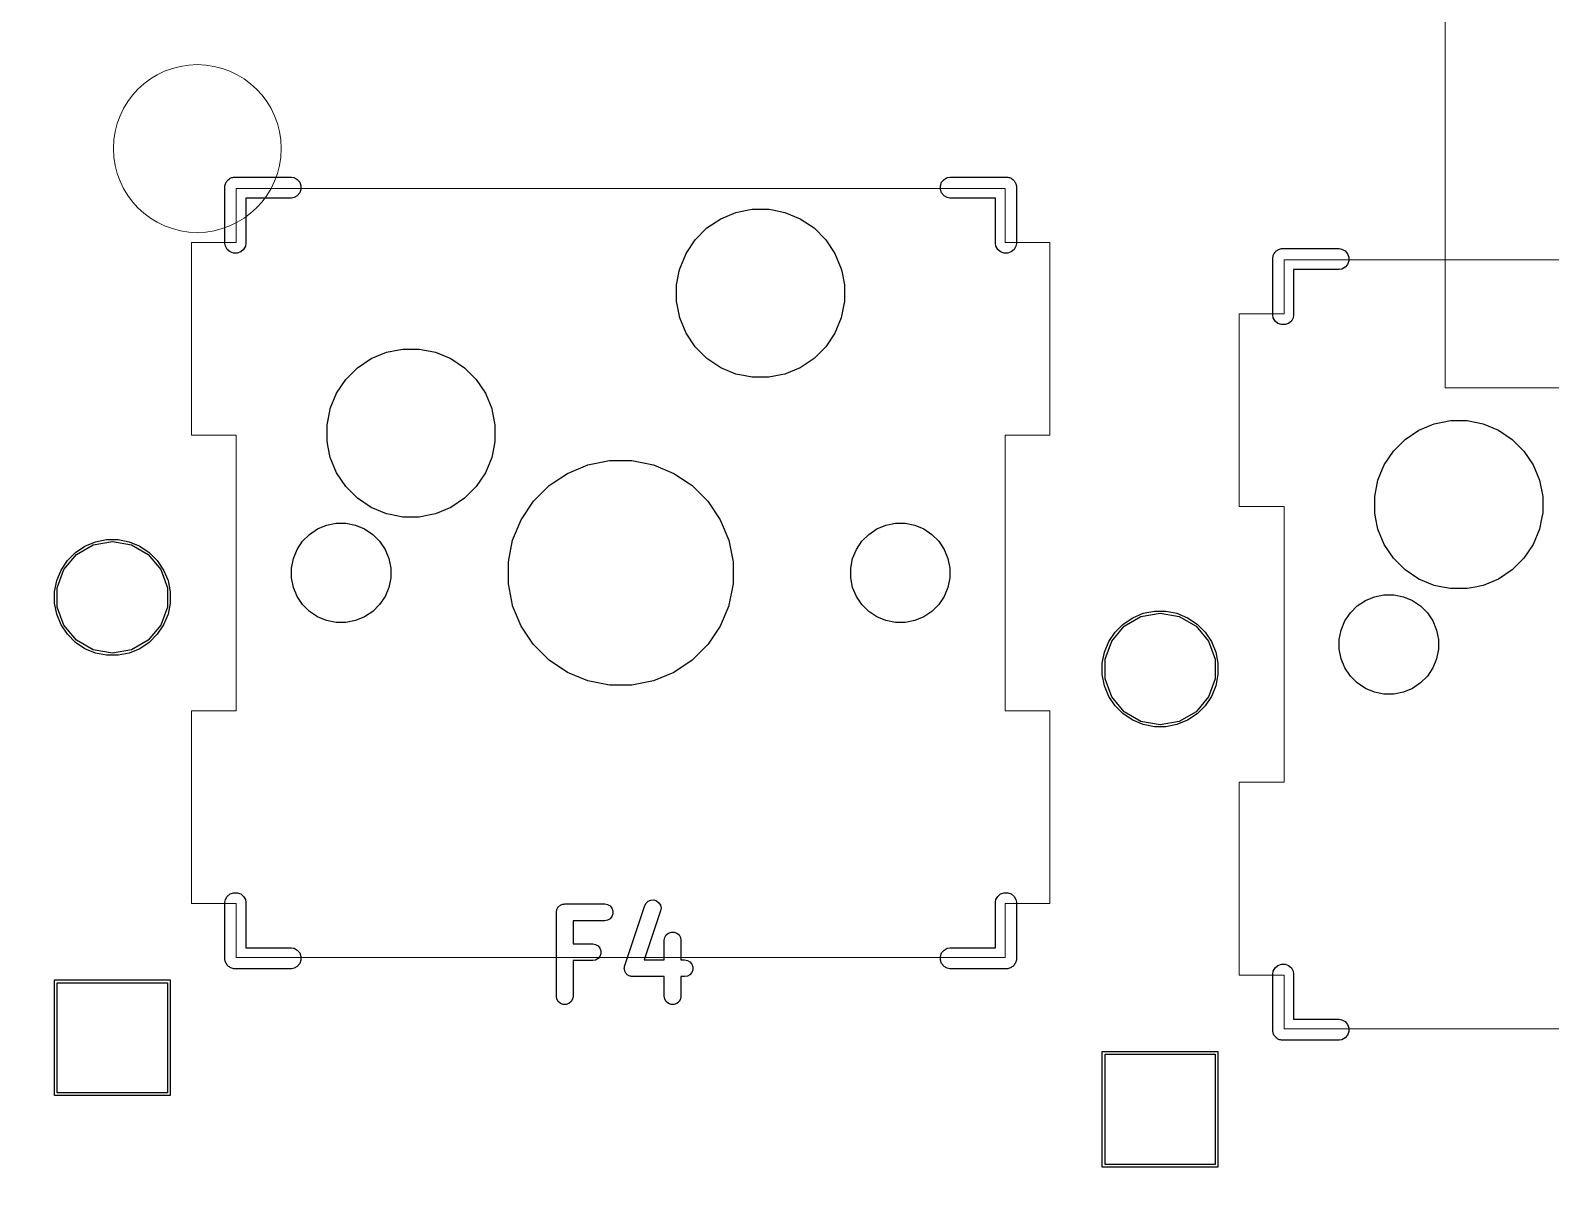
# Model space of a CAD drawing. Header units: millimetres. Extents: x 13 to 222, y -3 to 195.
# Drawn here: x 108.57 to 136.2, y 146.2 to 167.25 of the extents above; entities that cross this region are included whole.
import ezdxf

# ---------------------------------------------------------------- set-up
doc = ezdxf.new("R2010")
doc.units = ezdxf.units.MM
doc.header["$MEASUREMENT"] = 0
doc.layers.add('Ergodox plate', color=7, linetype='Continuous', lineweight=0, true_color=0xf6921e)
doc.layers.add('Orig switch cut', color=7, linetype='Continuous', lineweight=0, true_color=0xde3535)
doc.layers.add('Mask', color=134, linetype='Continuous')
doc.layers.add('Silk', color=142, linetype='Continuous')

msp = doc.modelspace()

# ---------------------------------------------------------------- linework, layer by layer
at = {"layer": 'Ergodox plate'}
msp.add_lwpolyline([(22.011, 178.874), (125.882, 178.874), (139.761, 173.761), (140.548, 173.761), (140.548, 172.26), (137.277, 172.26), (137.277, 168.717), (134.28, 168.717), (134.281, 160.758), (137.277, 160.76), (137.277, 158.76), (150.048, 158.76), (150.048, 161.803), (153.043, 161.801), (153.044, 169.76), (150.048, 169.76), (150.048, 172.26), (146.548, 172.26), (146.548, 173.761), (147.105, 173.761), (160.984, 178.874), (169.097, 178.874, -0.414214), (176.097, 171.874), (176.097, 92.985, 0.291482)], format="xyb", dxfattribs=at)
msp.add_circle((111.607, 165.107), 1.524, dxfattribs=at)
at = {"layer": 'Mask', "linetype": 'Continuous'}
for p, q in [((120.867, 163.664), (121.117, 163.831)), ((121.117, 163.831), (121.395, 163.946)), ((121.395, 163.946), (121.622, 163.991)), ((121.622, 163.991), (121.69, 164.005)), ((121.69, 164.005), (121.99, 164.005)), ((121.99, 164.005), (122.058, 163.991)), ((122.058, 163.991), (122.285, 163.946)), ((122.285, 163.946), (122.563, 163.831)), ((122.563, 163.831), (122.813, 163.664)), ((120.655, 163.451), (120.867, 163.664)), ((122.813, 163.664), (123.025, 163.451)), ((120.488, 163.201), (120.655, 163.451)), ((123.025, 163.451), (123.192, 163.201)), ((120.373, 162.924), (120.488, 163.201)), ((123.192, 163.201), (123.307, 162.924)), ((120.314, 162.629), (120.363, 162.877)), ((120.363, 162.877), (120.373, 162.924)), ((123.307, 162.924), (123.317, 162.877)), ((123.317, 162.877), (123.366, 162.629)), ((120.314, 162.328), (120.314, 162.629)), ((123.366, 162.629), (123.366, 162.328)), ((120.325, 162.271), (120.314, 162.328)), ((120.373, 162.033), (120.325, 162.271)), ((123.355, 162.271), (123.307, 162.033)), ((123.366, 162.328), (123.355, 162.271)), ((120.488, 161.756), (120.373, 162.033)), ((123.307, 162.033), (123.192, 161.756)), ((120.655, 161.506), (120.488, 161.756)), ((123.192, 161.756), (123.025, 161.506)), ((114.767, 161.291), (115.045, 161.406)), ((115.045, 161.406), (115.272, 161.451)), ((115.272, 161.451), (115.34, 161.465)), ((115.34, 161.465), (115.64, 161.465)), ((115.64, 161.465), (115.708, 161.451)), ((115.708, 161.451), (115.935, 161.406)), ((115.935, 161.406), (116.213, 161.291)), ((120.867, 161.293), (120.655, 161.506)), ((123.025, 161.506), (122.813, 161.293)), ((114.305, 160.911), (114.517, 161.124)), ((114.517, 161.124), (114.767, 161.291)), ((116.213, 161.291), (116.463, 161.124)), ((116.463, 161.124), (116.675, 160.911)), ((121.117, 161.126), (120.867, 161.293)), ((121.395, 161.011), (121.117, 161.126)), ((122.563, 161.126), (122.285, 161.011)), ((122.813, 161.293), (122.563, 161.126)), ((114.138, 160.661), (114.305, 160.911)), ((116.675, 160.911), (116.842, 160.661)), ((121.462, 160.998), (121.395, 161.011)), ((121.69, 160.953), (121.462, 160.998)), ((121.99, 160.953), (121.69, 160.953)), ((122.218, 160.998), (121.99, 160.953)), ((122.285, 161.011), (122.218, 160.998)), ((114.023, 160.384), (114.138, 160.661)), ((116.842, 160.661), (116.957, 160.384)), ((113.964, 160.089), (114.013, 160.337)), ((114.013, 160.337), (114.023, 160.384)), ((116.957, 160.384), (116.967, 160.337)), ((116.967, 160.337), (117.016, 160.089)), ((113.964, 159.788), (113.964, 160.089)), ((117.016, 160.089), (117.016, 159.788)), ((133.555, 159.824), (133.805, 159.991)), ((133.805, 159.991), (134.083, 160.106)), ((134.083, 160.106), (134.23, 160.135)), ((134.23, 160.135), (134.377, 160.165)), ((134.377, 160.165), (134.678, 160.165)), ((134.678, 160.165), (134.825, 160.135)), ((134.825, 160.135), (134.973, 160.106)), ((134.973, 160.106), (135.251, 159.991)), ((135.251, 159.991), (135.501, 159.824)), ((113.985, 159.682), (113.964, 159.788)), ((114.023, 159.493), (113.985, 159.682)), ((116.995, 159.682), (116.957, 159.493)), ((117.016, 159.788), (116.995, 159.682)), ((133.342, 159.611), (133.555, 159.824)), ((135.501, 159.824), (135.713, 159.611)), ((114.138, 159.216), (114.023, 159.493)), ((116.957, 159.493), (116.842, 159.216)), ((118.705, 159.361), (119.099, 159.44)), ((119.099, 159.44), (119.501, 159.44)), ((119.501, 159.44), (119.895, 159.361)), ((133.175, 159.361), (133.342, 159.611)), ((135.713, 159.611), (135.88, 159.361)), ((114.305, 158.966), (114.138, 159.216)), ((116.842, 159.216), (116.675, 158.966)), ((118.076, 159.035), (118.333, 159.207)), ((118.333, 159.207), (118.705, 159.361)), ((118.705, 159.361), (118.705, 159.361)), ((118.705, 159.361), (118.705, 159.361)), ((119.895, 159.361), (119.895, 159.361)), ((119.895, 159.361), (119.895, 159.361)), ((119.895, 159.361), (120.267, 159.207)), ((120.267, 159.207), (120.524, 159.035)), ((133.06, 159.084), (133.102, 159.184)), ((133.102, 159.184), (133.175, 159.361)), ((135.88, 159.361), (135.954, 159.184)), ((135.954, 159.184), (135.995, 159.084)), ((114.517, 158.753), (114.305, 158.966)), ((116.675, 158.966), (116.463, 158.753)), ((117.715, 158.7), (117.999, 158.984)), ((117.999, 158.984), (118.076, 159.035)), ((120.524, 159.035), (120.601, 158.984)), ((120.601, 158.984), (120.885, 158.7)), ((133.002, 158.789), (133.06, 159.084)), ((135.995, 159.084), (136.054, 158.789)), ((114.767, 158.586), (114.517, 158.753)), ((115.045, 158.471), (114.767, 158.586)), ((116.213, 158.586), (115.935, 158.471)), ((116.463, 158.753), (116.213, 158.586)), ((117.491, 158.365), (117.715, 158.7)), ((117.715, 158.7), (117.715, 158.7)), ((120.885, 158.7), (120.885, 158.7)), ((120.885, 158.7), (121.109, 158.365)), ((133.002, 158.488), (133.002, 158.789)), ((136.054, 158.789), (136.054, 158.488)), ((113.957, 158.265), (114.131, 158.3)), ((114.131, 158.3), (114.309, 158.3)), ((114.309, 158.3), (114.483, 158.265)), ((115.112, 158.458), (115.045, 158.471)), ((115.34, 158.413), (115.112, 158.458)), ((115.64, 158.413), (115.34, 158.413)), ((115.868, 158.458), (115.64, 158.413)), ((115.935, 158.471), (115.868, 158.458)), ((117.337, 157.994), (117.491, 158.365)), ((121.109, 158.365), (121.263, 157.994)), ((124.117, 158.265), (124.291, 158.3)), ((124.291, 158.3), (124.469, 158.3)), ((124.469, 158.3), (124.643, 158.265)), ((133.017, 158.413), (133.002, 158.488)), ((133.06, 158.193), (133.017, 158.413)), ((136.039, 158.413), (135.995, 158.193)), ((136.054, 158.488), (136.039, 158.413)), ((109.757, 157.964), (109.96, 158.005)), ((109.96, 158.005), (110.167, 158.005)), ((110.167, 158.005), (110.371, 157.964)), ((113.52, 157.973), (113.646, 158.098)), ((113.646, 158.098), (113.793, 158.197)), ((113.793, 158.197), (113.957, 158.265)), ((114.483, 158.265), (114.647, 158.197)), ((114.647, 158.197), (114.794, 158.098)), ((114.794, 158.098), (114.92, 157.973)), ((123.68, 157.973), (123.806, 158.098)), ((123.806, 158.098), (123.953, 158.197)), ((123.953, 158.197), (124.117, 158.265)), ((124.643, 158.265), (124.807, 158.197)), ((124.807, 158.197), (124.954, 158.098)), ((124.954, 158.098), (125.08, 157.973)), ((133.175, 157.916), (133.06, 158.193)), ((135.995, 158.193), (135.88, 157.916)), ((109.248, 157.624), (109.394, 157.77)), ((109.394, 157.77), (109.566, 157.885)), ((109.566, 157.885), (109.757, 157.964)), ((110.371, 157.964), (110.562, 157.885)), ((110.562, 157.885), (110.734, 157.77)), ((110.734, 157.77), (110.88, 157.624)), ((113.354, 157.661), (113.422, 157.825)), ((113.422, 157.825), (113.52, 157.973)), ((114.92, 157.973), (115.018, 157.825)), ((115.018, 157.825), (115.086, 157.661)), ((117.259, 157.6), (117.337, 157.994)), ((117.337, 157.994), (117.337, 157.994)), ((121.263, 157.994), (121.263, 157.994)), ((121.263, 157.994), (121.341, 157.6)), ((123.514, 157.661), (123.582, 157.825)), ((123.582, 157.825), (123.68, 157.973)), ((125.08, 157.973), (125.178, 157.825)), ((125.178, 157.825), (125.246, 157.661)), ((133.342, 157.666), (133.175, 157.916)), ((135.88, 157.916), (135.713, 157.666)), ((109.053, 157.26), (109.133, 157.451)), ((109.133, 157.451), (109.248, 157.624)), ((110.88, 157.624), (110.995, 157.451)), ((110.995, 157.451), (111.075, 157.26)), ((113.319, 157.487), (113.354, 157.661)), ((113.319, 157.31), (113.319, 157.487)), ((115.086, 157.661), (115.121, 157.487)), ((115.121, 157.487), (115.121, 157.31)), ((117.259, 157.198), (117.259, 157.6)), ((121.341, 157.6), (121.341, 157.198)), ((123.479, 157.487), (123.514, 157.661)), ((123.479, 157.31), (123.479, 157.487)), ((125.246, 157.661), (125.281, 157.487)), ((125.281, 157.487), (125.281, 157.31)), ((133.555, 157.453), (133.342, 157.666)), ((133.805, 157.286), (133.555, 157.453)), ((135.501, 157.453), (135.251, 157.286)), ((135.713, 157.666), (135.501, 157.453)), ((109.013, 157.057), (109.053, 157.26)), ((111.075, 157.26), (111.115, 157.057)), ((113.354, 157.136), (113.319, 157.31)), ((115.121, 157.31), (115.086, 157.136)), ((117.336, 156.811), (117.259, 157.198)), ((121.341, 157.198), (121.264, 156.811)), ((123.514, 157.136), (123.479, 157.31)), ((125.281, 157.31), (125.246, 157.136)), ((134.083, 157.171), (133.805, 157.286)), ((134.23, 157.142), (134.083, 157.171)), ((134.973, 157.171), (134.825, 157.142)), ((135.251, 157.286), (134.973, 157.171)), ((109.013, 156.85), (109.013, 157.057)), ((111.115, 157.057), (111.115, 156.85)), ((113.422, 156.972), (113.354, 157.136)), ((113.52, 156.824), (113.422, 156.972)), ((115.018, 156.972), (114.92, 156.824)), ((115.086, 157.136), (115.018, 156.972)), ((123.582, 156.972), (123.514, 157.136)), ((123.68, 156.824), (123.582, 156.972)), ((125.178, 156.972), (125.08, 156.824)), ((125.246, 157.136), (125.178, 156.972)), ((132.683, 156.798), (132.831, 156.897)), ((132.831, 156.897), (132.995, 156.965)), ((132.995, 156.965), (133.169, 157)), ((133.169, 157), (133.346, 157)), ((133.346, 157), (133.521, 156.965)), ((133.521, 156.965), (133.685, 156.897)), ((133.685, 156.897), (133.832, 156.798)), ((134.377, 157.113), (134.23, 157.142)), ((134.678, 157.113), (134.377, 157.113)), ((134.825, 157.142), (134.678, 157.113)), ((109.053, 156.647), (109.013, 156.85)), ((109.133, 156.456), (109.053, 156.647)), ((111.075, 156.647), (110.995, 156.456)), ((111.115, 156.85), (111.075, 156.647)), ((113.646, 156.699), (113.52, 156.824)), ((113.793, 156.6), (113.646, 156.699)), ((114.794, 156.699), (114.647, 156.6)), ((114.92, 156.824), (114.794, 156.699)), ((117.337, 156.803), (117.336, 156.811)), ((117.491, 156.432), (117.337, 156.803)), ((121.263, 156.803), (121.109, 156.432)), ((121.264, 156.811), (121.263, 156.803)), ((123.806, 156.699), (123.68, 156.824)), ((123.953, 156.6), (123.806, 156.699)), ((124.954, 156.699), (124.807, 156.6)), ((125.08, 156.824), (124.954, 156.699)), ((128.604, 156.585), (128.795, 156.664)), ((128.795, 156.664), (128.998, 156.705)), ((128.998, 156.705), (129.205, 156.705)), ((129.205, 156.705), (129.408, 156.664)), ((129.408, 156.664), (129.6, 156.585)), ((132.459, 156.525), (132.558, 156.673)), ((132.558, 156.673), (132.683, 156.798)), ((133.832, 156.798), (133.958, 156.673)), ((133.958, 156.673), (134.056, 156.525)), ((109.248, 156.284), (109.133, 156.456)), ((110.995, 156.456), (110.88, 156.284)), ((113.957, 156.532), (113.793, 156.6)), ((114.131, 156.498), (113.957, 156.532)), ((114.309, 156.498), (114.131, 156.498)), ((114.483, 156.532), (114.309, 156.498)), ((114.647, 156.6), (114.483, 156.532)), ((117.697, 156.124), (117.491, 156.432)), ((121.109, 156.432), (120.903, 156.124)), ((124.117, 156.532), (123.953, 156.6)), ((124.291, 156.498), (124.117, 156.532)), ((124.469, 156.498), (124.291, 156.498)), ((124.643, 156.532), (124.469, 156.498)), ((124.807, 156.6), (124.643, 156.532)), ((128.285, 156.324), (128.432, 156.47)), ((128.432, 156.47), (128.604, 156.585)), ((129.6, 156.585), (129.772, 156.47)), ((129.772, 156.47), (129.918, 156.324)), ((132.357, 156.187), (132.391, 156.361)), ((132.391, 156.361), (132.459, 156.525)), ((134.056, 156.525), (134.124, 156.361)), ((134.124, 156.361), (134.159, 156.187)), ((109.394, 156.137), (109.248, 156.284)), ((109.566, 156.022), (109.394, 156.137)), ((110.734, 156.137), (110.562, 156.022)), ((110.88, 156.284), (110.734, 156.137)), ((117.715, 156.097), (117.697, 156.124)), ((117.999, 155.813), (117.715, 156.097)), ((120.885, 156.097), (120.601, 155.813)), ((120.903, 156.124), (120.885, 156.097)), ((128.091, 155.96), (128.17, 156.151)), ((128.17, 156.151), (128.285, 156.324)), ((129.918, 156.324), (130.033, 156.151)), ((130.033, 156.151), (130.112, 155.96)), ((132.357, 156.01), (132.357, 156.187)), ((134.159, 156.187), (134.159, 156.01)), ((109.757, 155.943), (109.566, 156.022)), ((109.96, 155.903), (109.757, 155.943)), ((110.167, 155.903), (109.96, 155.903)), ((110.371, 155.943), (110.167, 155.903)), ((110.562, 156.022), (110.371, 155.943)), ((118.333, 155.59), (117.999, 155.813)), ((117.999, 155.813), (117.999, 155.813)), ((120.601, 155.813), (120.267, 155.59)), ((120.601, 155.813), (120.601, 155.813)), ((128.051, 155.757), (128.091, 155.96)), ((130.112, 155.96), (130.153, 155.757)), ((132.391, 155.836), (132.357, 156.01)), ((132.459, 155.672), (132.391, 155.836)), ((134.124, 155.836), (134.056, 155.672)), ((134.159, 156.01), (134.124, 155.836)), ((118.705, 155.436), (118.333, 155.59)), ((120.267, 155.59), (119.895, 155.436)), ((128.051, 155.55), (128.051, 155.757)), ((128.091, 155.347), (128.051, 155.55)), ((130.153, 155.55), (130.112, 155.347)), ((130.153, 155.757), (130.153, 155.55)), ((132.558, 155.524), (132.459, 155.672)), ((132.683, 155.399), (132.558, 155.524)), ((133.958, 155.524), (133.832, 155.399)), ((134.056, 155.672), (133.958, 155.524)), ((119.099, 155.358), (118.705, 155.436)), ((118.705, 155.436), (118.705, 155.436)), ((118.705, 155.436), (118.705, 155.436)), ((119.501, 155.358), (119.099, 155.358)), ((119.895, 155.436), (119.501, 155.358)), ((119.895, 155.436), (119.895, 155.436)), ((119.895, 155.436), (119.895, 155.436)), ((128.17, 155.156), (128.091, 155.347)), ((130.112, 155.347), (130.033, 155.156)), ((132.831, 155.3), (132.683, 155.399)), ((132.995, 155.232), (132.831, 155.3)), ((133.685, 155.3), (133.521, 155.232)), ((133.832, 155.399), (133.685, 155.3)), ((128.285, 154.984), (128.17, 155.156)), ((128.432, 154.837), (128.285, 154.984)), ((129.918, 154.984), (129.772, 154.837)), ((130.033, 155.156), (129.918, 154.984)), ((133.169, 155.198), (132.995, 155.232)), ((133.346, 155.198), (133.169, 155.198)), ((133.521, 155.232), (133.346, 155.198)), ((128.604, 154.722), (128.432, 154.837)), ((128.795, 154.643), (128.604, 154.722)), ((129.6, 154.722), (129.408, 154.643)), ((129.772, 154.837), (129.6, 154.722)), ((128.998, 154.603), (128.795, 154.643)), ((129.205, 154.603), (128.998, 154.603)), ((129.408, 154.643), (129.205, 154.603)), ((109.013, 147.903), (109.013, 150.005)), ((109.013, 150.005), (111.115, 150.005)), ((111.115, 150.005), (111.115, 147.903)), ((128.051, 146.603), (128.051, 148.705)), ((128.051, 148.705), (130.153, 148.705)), ((130.153, 148.705), (130.153, 146.603)), ((111.115, 147.903), (109.013, 147.903)), ((130.153, 146.603), (128.051, 146.603))]:
    msp.add_line(p, q, dxfattribs=at)
at = {"layer": 'Orig switch cut'}
for points in [[(126.285, 164.384), (126.285, 163.403), (127.098, 163.403), (127.098, 159.903), (126.285, 159.903), (126.285, 154.894), (127.098, 154.894), (127.098, 151.394), (126.285, 151.394), (126.285, 150.414), (112.315, 150.414), (112.315, 151.394), (111.502, 151.394), (111.502, 154.894), (112.315, 154.894), (112.315, 159.903), (111.502, 159.903), (111.502, 163.403), (112.315, 163.403), (112.315, 164.384)], [(145.323, 163.084), (145.323, 162.103), (146.136, 162.103), (146.136, 158.603), (145.323, 158.603), (145.323, 153.594), (146.136, 153.594), (146.136, 150.094), (145.323, 150.094), (145.323, 149.114), (131.353, 149.114), (131.353, 150.094), (130.54, 150.094), (130.54, 153.594), (131.353, 153.594), (131.353, 158.603), (130.54, 158.603), (130.54, 162.103), (131.353, 162.103), (131.353, 163.084)]]:
    msp.add_lwpolyline(points, close=True, dxfattribs=at)
at = {"layer": 'Silk', "linetype": 'Continuous'}
for p, q in [((112.11, 164.432), (112.115, 164.448)), ((112.11, 164.415), (112.11, 164.432)), ((112.11, 163.382), (112.11, 164.415)), ((112.11, 164.415), (112.11, 164.415)), ((112.115, 164.448), (112.118, 164.465)), ((112.118, 164.465), (112.127, 164.479)), ((112.127, 164.479), (112.132, 164.495)), ((112.132, 164.495), (112.143, 164.508)), ((112.143, 164.508), (112.152, 164.523)), ((112.152, 164.523), (112.165, 164.534)), ((112.165, 164.534), (112.176, 164.547)), ((112.176, 164.547), (112.19, 164.555)), ((112.19, 164.555), (112.203, 164.566)), ((112.203, 164.566), (112.219, 164.572)), ((112.219, 164.572), (112.234, 164.58)), ((112.234, 164.58), (112.251, 164.583)), ((112.251, 164.583), (112.266, 164.589)), ((112.266, 164.589), (112.283, 164.589)), ((112.283, 164.589), (112.283, 164.589)), ((112.283, 164.589), (113.317, 164.589)), ((113.317, 164.589), (113.366, 164.58)), ((113.366, 164.58), (113.424, 164.547)), ((113.424, 164.547), (113.468, 164.495)), ((113.468, 164.495), (113.49, 164.432)), ((113.49, 164.365), (113.468, 164.302)), ((113.49, 164.432), (113.49, 164.365)), ((125.11, 164.432), (125.132, 164.495)), ((125.11, 164.365), (125.11, 164.432)), ((125.132, 164.302), (125.11, 164.365)), ((125.132, 164.495), (125.176, 164.547)), ((125.176, 164.547), (125.234, 164.58)), ((125.234, 164.58), (125.283, 164.589)), ((125.283, 164.589), (126.317, 164.589)), ((126.317, 164.589), (126.334, 164.589)), ((126.317, 164.589), (126.317, 164.589)), ((126.334, 164.589), (126.349, 164.583)), ((126.349, 164.583), (126.366, 164.58)), ((126.366, 164.58), (126.381, 164.572)), ((126.381, 164.572), (126.397, 164.566)), ((126.397, 164.566), (126.41, 164.555)), ((126.41, 164.555), (126.424, 164.547)), ((126.424, 164.547), (126.435, 164.534)), ((126.435, 164.534), (126.448, 164.523)), ((126.448, 164.523), (126.457, 164.508)), ((126.457, 164.508), (126.468, 164.495)), ((126.468, 164.495), (126.473, 164.479)), ((126.473, 164.479), (126.482, 164.465)), ((126.482, 164.465), (126.485, 164.448)), ((126.485, 164.448), (126.49, 164.432)), ((126.49, 164.432), (126.49, 164.415)), ((126.49, 164.415), (126.491, 164.415)), ((126.491, 164.415), (126.491, 163.382)), ((113.317, 164.208), (112.491, 164.208)), ((112.491, 164.208), (112.491, 163.382)), ((113.366, 164.217), (113.317, 164.208)), ((113.424, 164.25), (113.366, 164.217)), ((113.468, 164.302), (113.424, 164.25)), ((125.176, 164.25), (125.132, 164.302)), ((125.234, 164.217), (125.176, 164.25)), ((125.283, 164.208), (125.234, 164.217)), ((126.11, 164.208), (125.283, 164.208)), ((126.11, 163.382), (126.11, 164.208)), ((112.118, 163.332), (112.11, 163.382)), ((112.152, 163.274), (112.118, 163.332)), ((112.203, 163.231), (112.152, 163.274)), ((112.448, 163.274), (112.397, 163.231)), ((112.482, 163.332), (112.448, 163.274)), ((112.491, 163.382), (112.482, 163.332)), ((126.118, 163.332), (126.11, 163.382)), ((126.152, 163.274), (126.118, 163.332)), ((126.203, 163.231), (126.152, 163.274)), ((126.448, 163.274), (126.397, 163.231)), ((126.482, 163.332), (126.448, 163.274)), ((126.491, 163.382), (126.482, 163.332)), ((131.203, 163.234), (131.213, 163.247)), ((131.213, 163.247), (131.228, 163.255)), ((131.228, 163.255), (131.241, 163.266)), ((131.241, 163.266), (131.257, 163.272)), ((131.257, 163.272), (131.272, 163.28)), ((131.272, 163.28), (131.288, 163.283)), ((131.288, 163.283), (131.304, 163.289)), ((131.304, 163.289), (131.321, 163.289)), ((131.321, 163.289), (131.321, 163.289)), ((131.321, 163.289), (132.354, 163.289)), ((132.354, 163.289), (132.404, 163.28)), ((132.404, 163.28), (132.462, 163.247)), ((132.462, 163.247), (132.505, 163.195)), ((112.266, 163.208), (112.203, 163.231)), ((112.334, 163.208), (112.266, 163.208)), ((112.397, 163.231), (112.334, 163.208)), ((126.266, 163.208), (126.203, 163.231)), ((126.334, 163.208), (126.266, 163.208)), ((126.397, 163.231), (126.334, 163.208)), ((131.147, 163.132), (131.153, 163.148)), ((131.147, 163.115), (131.147, 163.132)), ((131.147, 162.082), (131.147, 163.115)), ((131.147, 163.115), (131.147, 163.115)), ((131.153, 163.148), (131.156, 163.165)), ((131.156, 163.165), (131.164, 163.179)), ((131.164, 163.179), (131.17, 163.195)), ((131.17, 163.195), (131.181, 163.208)), ((131.181, 163.208), (131.19, 163.223)), ((131.19, 163.223), (131.203, 163.234)), ((132.505, 163.002), (132.462, 162.95)), ((132.505, 163.195), (132.528, 163.132)), ((132.528, 163.065), (132.505, 163.002)), ((132.528, 163.132), (132.528, 163.065)), ((132.354, 162.908), (131.528, 162.908)), ((131.528, 162.908), (131.528, 162.082)), ((132.404, 162.917), (132.354, 162.908)), ((132.462, 162.95), (132.404, 162.917)), ((131.156, 162.032), (131.147, 162.082)), ((131.19, 161.974), (131.156, 162.032)), ((131.241, 161.931), (131.19, 161.974)), ((131.304, 161.908), (131.241, 161.931)), ((131.371, 161.908), (131.304, 161.908)), ((131.434, 161.931), (131.371, 161.908)), ((131.486, 161.974), (131.434, 161.931)), ((131.52, 162.032), (131.486, 161.974)), ((131.528, 162.082), (131.52, 162.032)), ((109.185, 157.461), (109.411, 157.731)), ((109.411, 157.731), (109.717, 157.908)), ((109.717, 157.908), (110.064, 157.969)), ((110.064, 157.969), (110.411, 157.908)), ((110.411, 157.908), (110.717, 157.731)), ((110.717, 157.731), (110.943, 157.461)), ((109.064, 157.13), (109.185, 157.461)), ((110.943, 157.461), (111.064, 157.13)), ((109.064, 156.777), (109.064, 157.13)), ((111.064, 157.13), (111.064, 156.777)), ((109.185, 156.446), (109.064, 156.777)), ((111.064, 156.777), (110.943, 156.446)), ((128.754, 156.608), (129.102, 156.669)), ((129.102, 156.669), (129.449, 156.608)), ((109.411, 156.176), (109.185, 156.446)), ((110.943, 156.446), (110.717, 156.176)), ((128.222, 156.161), (128.449, 156.431)), ((128.449, 156.431), (128.754, 156.608)), ((129.449, 156.608), (129.754, 156.431)), ((129.754, 156.431), (129.981, 156.161)), ((109.717, 155.999), (109.411, 156.176)), ((110.717, 156.176), (110.411, 155.999)), ((128.102, 155.83), (128.222, 156.161)), ((129.981, 156.161), (130.102, 155.83)), ((110.064, 155.938), (109.717, 155.999)), ((110.411, 155.999), (110.064, 155.938)), ((128.102, 155.477), (128.102, 155.83)), ((130.102, 155.83), (130.102, 155.477)), ((128.222, 155.146), (128.102, 155.477)), ((130.102, 155.477), (129.981, 155.146)), ((128.449, 154.876), (128.222, 155.146)), ((129.981, 155.146), (129.754, 154.876)), ((128.754, 154.699), (128.449, 154.876)), ((129.102, 154.638), (128.754, 154.699)), ((129.449, 154.699), (129.102, 154.638)), ((129.754, 154.876), (129.449, 154.699)), ((112.11, 151.415), (112.118, 151.465)), ((112.11, 150.432), (112.11, 151.415)), ((112.118, 151.465), (112.152, 151.523)), ((112.152, 151.523), (112.203, 151.566)), ((112.203, 151.566), (112.266, 151.589)), ((112.266, 151.589), (112.334, 151.589)), ((112.334, 151.589), (112.397, 151.566)), ((112.397, 151.566), (112.448, 151.523)), ((112.448, 151.523), (112.482, 151.465)), ((112.482, 151.465), (112.491, 151.415)), ((112.491, 151.415), (112.491, 150.589)), ((118.208, 151.365), (118.22, 151.37)), ((118.22, 151.37), (118.232, 151.376)), ((118.232, 151.376), (118.245, 151.379)), ((118.245, 151.379), (118.258, 151.383)), ((118.258, 151.383), (118.271, 151.383)), ((118.271, 151.383), (118.284, 151.386)), ((118.284, 151.386), (119.01, 151.386)), ((119.01, 151.386), (119.062, 151.376)), ((119.062, 151.376), (119.108, 151.35)), ((119.736, 151.354), (119.761, 151.4)), ((119.761, 151.4), (119.801, 151.436)), ((119.801, 151.436), (119.85, 151.455)), ((119.85, 151.455), (119.903, 151.457)), ((119.903, 151.457), (119.953, 151.44)), ((119.953, 151.44), (119.995, 151.407)), ((119.995, 151.407), (120.022, 151.362)), ((126.11, 151.415), (126.118, 151.465)), ((126.11, 150.589), (126.11, 151.415)), ((126.118, 151.465), (126.152, 151.523)), ((126.152, 151.523), (126.203, 151.566)), ((126.203, 151.566), (126.266, 151.589)), ((126.266, 151.589), (126.334, 151.589)), ((126.334, 151.589), (126.397, 151.566)), ((126.397, 151.566), (126.448, 151.523)), ((126.448, 151.523), (126.482, 151.465)), ((126.482, 151.465), (126.491, 151.415)), ((126.491, 151.415), (126.491, 150.382)), ((118.132, 151.233), (118.134, 151.246)), ((118.132, 149.709), (118.132, 151.233)), ((118.134, 151.26), (118.138, 151.272)), ((118.134, 151.246), (118.134, 151.26)), ((118.138, 151.272), (118.141, 151.285)), ((118.141, 151.285), (118.147, 151.297)), ((118.147, 151.297), (118.152, 151.309)), ((118.152, 151.309), (118.161, 151.32)), ((118.161, 151.32), (118.167, 151.331)), ((118.167, 151.331), (118.177, 151.34)), ((118.177, 151.34), (118.186, 151.35)), ((118.186, 151.35), (118.198, 151.357)), ((118.198, 151.357), (118.208, 151.365)), ((119.108, 151.116), (119.062, 151.09)), ((119.108, 151.35), (119.142, 151.309)), ((119.142, 151.157), (119.108, 151.116)), ((119.142, 151.309), (119.16, 151.26)), ((119.16, 151.207), (119.142, 151.157)), ((119.16, 151.26), (119.16, 151.207)), ((119.373, 150.265), (119.736, 151.354)), ((120.025, 151.258), (119.729, 150.37)), ((120.022, 151.362), (120.033, 151.31)), ((120.033, 151.31), (120.025, 151.258)), ((119.01, 151.081), (118.436, 151.081)), ((118.436, 151.081), (118.436, 150.66)), ((119.062, 151.09), (119.01, 151.081)), ((120.1, 150.777), (120.127, 150.823)), ((120.127, 150.823), (120.167, 150.857)), ((120.167, 150.857), (120.217, 150.875)), ((120.217, 150.875), (120.27, 150.875)), ((120.27, 150.875), (120.32, 150.857)), ((120.32, 150.857), (120.36, 150.823)), ((120.36, 150.823), (120.387, 150.777)), ((112.491, 150.589), (113.317, 150.589)), ((113.317, 150.589), (113.366, 150.58)), ((113.366, 150.58), (113.424, 150.547)), ((113.424, 150.547), (113.468, 150.495)), ((118.436, 150.66), (118.792, 150.66)), ((118.792, 150.66), (118.844, 150.651)), ((118.844, 150.651), (118.89, 150.624)), ((118.89, 150.624), (118.924, 150.584)), ((118.924, 150.584), (118.942, 150.534)), ((120.091, 150.725), (120.1, 150.777)), ((120.091, 150.37), (120.091, 150.725)), ((120.387, 150.777), (120.396, 150.725)), ((120.396, 150.725), (120.396, 150.37)), ((125.132, 150.495), (125.176, 150.547)), ((125.176, 150.547), (125.234, 150.58)), ((125.234, 150.58), (125.283, 150.589)), ((125.283, 150.589), (126.11, 150.589)), ((112.11, 150.365), (112.11, 150.432)), ((112.115, 150.349), (112.11, 150.365)), ((112.118, 150.332), (112.115, 150.349)), ((112.127, 150.318), (112.118, 150.332)), ((112.132, 150.302), (112.127, 150.318)), ((112.143, 150.289), (112.132, 150.302)), ((112.152, 150.274), (112.143, 150.289)), ((112.165, 150.263), (112.152, 150.274)), ((112.176, 150.25), (112.165, 150.263)), ((113.468, 150.302), (113.424, 150.25)), ((113.468, 150.495), (113.49, 150.432)), ((113.49, 150.365), (113.468, 150.302)), ((113.49, 150.432), (113.49, 150.365)), ((118.792, 150.355), (118.436, 150.355)), ((118.436, 150.355), (118.436, 149.709)), ((118.844, 150.364), (118.792, 150.355)), ((118.89, 150.391), (118.844, 150.364)), ((118.924, 150.431), (118.89, 150.391)), ((118.942, 150.481), (118.924, 150.431)), ((118.942, 150.534), (118.942, 150.481)), ((119.371, 150.254), (119.373, 150.265)), ((119.729, 150.37), (120.091, 150.37)), ((120.396, 150.37), (120.461, 150.37)), ((120.461, 150.37), (120.513, 150.36)), ((120.513, 150.36), (120.559, 150.334)), ((120.559, 150.334), (120.593, 150.293)), ((120.593, 150.293), (120.611, 150.244)), ((125.11, 150.432), (125.132, 150.495)), ((125.11, 150.365), (125.11, 150.432)), ((125.132, 150.302), (125.11, 150.365)), ((125.176, 150.25), (125.132, 150.302)), ((126.435, 150.263), (126.424, 150.25)), ((126.448, 150.274), (126.435, 150.263)), ((126.457, 150.289), (126.448, 150.274)), ((126.468, 150.302), (126.457, 150.289)), ((126.473, 150.318), (126.468, 150.302)), ((126.482, 150.332), (126.473, 150.318)), ((126.485, 150.349), (126.482, 150.332)), ((126.49, 150.365), (126.485, 150.349)), ((126.491, 150.382), (126.49, 150.382)), ((126.49, 150.382), (126.49, 150.365)), ((131.19, 150.223), (131.241, 150.266)), ((131.241, 150.266), (131.304, 150.289)), ((131.304, 150.289), (131.371, 150.289)), ((131.371, 150.289), (131.434, 150.266)), ((131.434, 150.266), (131.486, 150.223)), ((112.19, 150.242), (112.176, 150.25)), ((112.203, 150.231), (112.19, 150.242)), ((112.219, 150.225), (112.203, 150.231)), ((112.234, 150.217), (112.219, 150.225)), ((112.251, 150.214), (112.234, 150.217)), ((112.266, 150.208), (112.251, 150.214)), ((112.283, 150.208), (112.266, 150.208)), ((113.317, 150.208), (112.283, 150.208)), ((112.283, 150.208), (112.283, 150.208)), ((113.366, 150.217), (113.317, 150.208)), ((113.424, 150.25), (113.366, 150.217)), ((119.365, 150.213), (119.368, 150.228)), ((119.368, 150.202), (119.365, 150.213)), ((119.368, 150.244), (119.371, 150.254)), ((119.368, 150.228), (119.368, 150.244)), ((119.368, 150.191), (119.368, 150.202)), ((119.373, 150.176), (119.368, 150.191)), ((119.376, 150.161), (119.373, 150.176)), ((119.382, 150.152), (119.376, 150.161)), ((119.386, 150.141), (119.382, 150.152)), ((119.396, 150.129), (119.386, 150.141)), ((119.404, 150.116), (119.396, 150.129)), ((119.413, 150.109), (119.404, 150.116)), ((119.42, 150.1), (119.413, 150.109)), ((119.433, 150.093), (119.42, 150.1)), ((119.445, 150.083), (119.433, 150.093)), ((119.456, 150.08), (119.445, 150.083)), ((119.466, 150.074), (119.456, 150.08)), ((119.481, 150.071), (119.466, 150.074)), ((119.495, 150.066), (119.481, 150.071)), ((119.507, 150.067), (119.495, 150.066)), ((119.518, 150.065), (119.507, 150.067)), ((120.091, 150.065), (119.518, 150.065)), ((120.091, 149.709), (120.091, 150.065)), ((120.461, 150.065), (120.396, 150.065)), ((120.396, 150.065), (120.396, 149.709)), ((120.513, 150.074), (120.461, 150.065)), ((120.559, 150.1), (120.513, 150.074)), ((120.593, 150.141), (120.559, 150.1)), ((120.611, 150.191), (120.593, 150.141)), ((120.611, 150.244), (120.611, 150.191)), ((125.234, 150.217), (125.176, 150.25)), ((125.283, 150.208), (125.234, 150.217)), ((126.317, 150.208), (125.283, 150.208)), ((126.334, 150.208), (126.317, 150.208)), ((126.317, 150.208), (126.317, 150.208)), ((126.349, 150.214), (126.334, 150.208)), ((126.366, 150.217), (126.349, 150.214)), ((126.381, 150.225), (126.366, 150.217)), ((126.397, 150.231), (126.381, 150.225)), ((126.41, 150.242), (126.397, 150.231)), ((126.424, 150.25), (126.41, 150.242)), ((131.147, 150.115), (131.156, 150.165)), ((131.147, 149.132), (131.147, 150.115)), ((131.156, 150.165), (131.19, 150.223)), ((131.486, 150.223), (131.52, 150.165)), ((131.52, 150.165), (131.528, 150.115)), ((131.528, 150.115), (131.528, 149.289)), ((109.064, 147.954), (109.064, 149.954)), ((109.064, 149.954), (111.064, 149.954)), ((111.064, 149.954), (111.064, 147.954)), ((118.141, 149.657), (118.132, 149.709)), ((118.167, 149.611), (118.141, 149.657)), ((118.208, 149.577), (118.167, 149.611)), ((118.258, 149.559), (118.208, 149.577)), ((118.31, 149.559), (118.258, 149.559)), ((118.36, 149.577), (118.31, 149.559)), ((118.401, 149.611), (118.36, 149.577)), ((118.427, 149.657), (118.401, 149.611)), ((118.436, 149.709), (118.427, 149.657)), ((120.1, 149.657), (120.091, 149.709)), ((120.127, 149.611), (120.1, 149.657)), ((120.167, 149.577), (120.127, 149.611)), ((120.217, 149.559), (120.167, 149.577)), ((120.27, 149.559), (120.217, 149.559)), ((120.32, 149.577), (120.27, 149.559)), ((120.36, 149.611), (120.32, 149.577)), ((120.387, 149.657), (120.36, 149.611)), ((120.396, 149.709), (120.387, 149.657)), ((131.528, 149.289), (132.354, 149.289)), ((132.354, 149.289), (132.404, 149.28)), ((132.404, 149.28), (132.462, 149.247)), ((132.462, 149.247), (132.505, 149.195)), ((132.505, 149.195), (132.528, 149.132)), ((131.147, 149.065), (131.147, 149.132)), ((131.153, 149.049), (131.147, 149.065)), ((131.156, 149.032), (131.153, 149.049)), ((131.164, 149.018), (131.156, 149.032)), ((131.17, 149.002), (131.164, 149.018)), ((131.181, 148.989), (131.17, 149.002)), ((131.19, 148.974), (131.181, 148.989)), ((131.203, 148.963), (131.19, 148.974)), ((131.213, 148.95), (131.203, 148.963)), ((131.228, 148.942), (131.213, 148.95)), ((131.241, 148.931), (131.228, 148.942)), ((131.257, 148.925), (131.241, 148.931)), ((131.272, 148.917), (131.257, 148.925)), ((131.288, 148.914), (131.272, 148.917)), ((131.304, 148.908), (131.288, 148.914)), ((131.321, 148.908), (131.304, 148.908)), ((132.354, 148.908), (131.321, 148.908)), ((131.321, 148.908), (131.321, 148.908)), ((132.404, 148.917), (132.354, 148.908)), ((132.462, 148.95), (132.404, 148.917)), ((132.505, 149.002), (132.462, 148.95)), ((132.528, 149.065), (132.505, 149.002)), ((132.528, 149.132), (132.528, 149.065)), ((128.102, 146.654), (128.102, 148.654)), ((128.102, 148.654), (130.102, 148.654)), ((130.102, 148.654), (130.102, 146.654)), ((111.064, 147.954), (109.064, 147.954)), ((130.102, 146.654), (128.102, 146.654))]:
    msp.add_line(p, q, dxfattribs=at)

doc.saveas('drawing.dxf')
